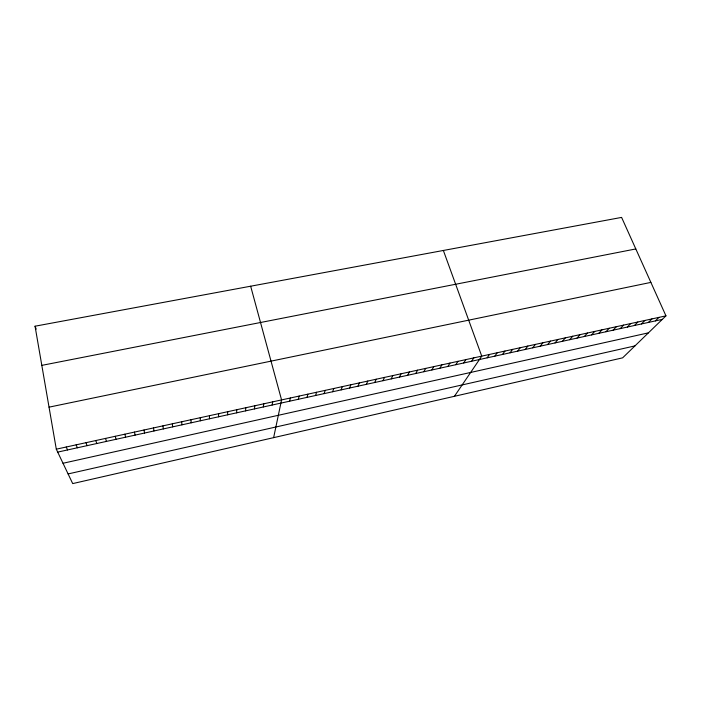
<?xml version="1.0" encoding="UTF-8"?>
<svg xmlns="http://www.w3.org/2000/svg" width="701" height="701" viewBox="0 0 701 701"><rect width="100%" height="100%" fill="white"/><g stroke="black" fill="none" stroke-linecap="round" stroke-linejoin="round"><path stroke-width="1.05" d="M209.45 418.795L209.485 415.675M218.528 416.806L218.651 413.678M227.571 414.817L227.772 411.68M236.57 412.845L236.85 409.691M245.516 410.882L245.876 407.719M254.428 408.92L254.866 405.756M263.287 406.974L263.813 403.794M272.111 405.038L272.707 401.848M273.635 437.643L281.565 399.912L250.66 286.21M289.627 401.2L290.372 397.993M298.319 399.29L299.143 396.074M306.968 397.388L307.862 394.164M315.581 395.495L316.545 392.262M324.142 393.62L325.185 390.378M332.668 391.745L333.79 388.494M341.159 389.879L342.342 386.619M349.606 388.03L350.859 384.761M358.009 386.181L359.333 382.904M366.369 384.35L367.771 381.064M374.693 382.518L376.165 379.223M382.983 380.696L384.516 377.401M391.228 378.89L392.832 375.578M399.439 377.085L401.112 373.773M407.605 375.298L409.34 371.968M415.737 373.51L417.542 370.181M423.833 371.732L425.7 368.393M431.886 369.962L433.823 366.614M439.904 368.2L441.902 364.853M447.886 366.448L449.946 363.092M455.825 364.704L457.946 361.339M463.738 362.969L465.92 359.595M471.607 361.243L473.85 357.86M454.414 396.302L481.745 356.134L443.365 250.467M487.151 357.825L489.517 354.434M494.836 356.143L497.254 352.743M502.477 354.469L504.957 351.061M510.083 352.796L512.624 349.387M517.662 351.131L520.256 347.714M525.207 349.475L527.853 346.049M532.707 347.827L535.415 344.401M540.182 346.189L542.951 342.754M547.621 344.55L550.443 341.115M555.034 342.929L557.908 339.477M562.404 341.308L565.339 337.856M569.747 339.696L572.726 336.235M577.054 338.092L580.095 334.631M584.336 336.498L587.42 333.028M591.583 334.903L594.72 331.433M598.794 333.317L601.984 329.838M605.971 331.739L609.222 328.261M613.121 330.171L616.416 326.684M620.245 328.611L623.583 325.115M627.334 327.052L630.725 323.555M634.387 325.509L637.831 322.004M641.415 323.958L644.911 320.453M648.416 322.425L651.956 318.911M655.382 320.9L658.966 317.378M665.95 315.853L622.637 357.834L72.702 483.594L56.299 449.183L35.05 326.202L621.603 217.406L665.95 315.853L56.299 449.183M68.093 473.937L634.948 345.9M63.011 463.265L648.407 332.852M57.692 452.11L662.314 319.376M49.035 407.158L650.878 282.398M41.815 365.37L635.807 248.943M66.244 447.001L67.55 449.954M76.146 444.837L77.347 447.799M35.05 326.202L36.189 329.111M85.986 442.69L87.099 445.661M95.783 440.543L96.799 443.531M105.527 438.414L106.447 441.411M115.218 436.294L116.051 439.299M124.866 434.182L125.602 437.205M134.461 432.088L135.109 435.119M144.003 430.002L144.564 433.043M153.501 427.925L153.975 430.975M162.947 425.857L163.333 428.924M172.35 423.798L172.648 426.874M181.708 421.757L181.918 424.841M191.014 419.715L191.145 422.817M200.267 417.691L200.32 420.802"/></g></svg>
